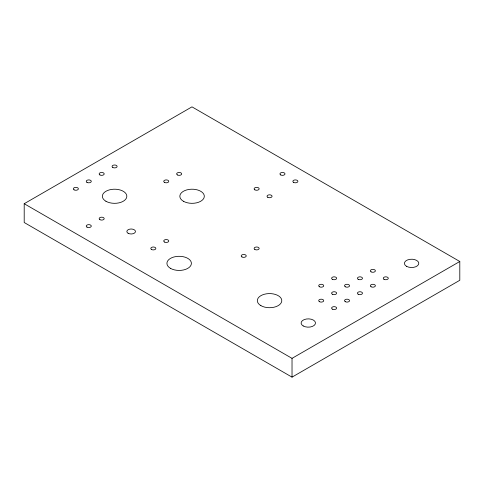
<?xml version="1.0" encoding="UTF-8"?>
<svg xmlns="http://www.w3.org/2000/svg" width="484" height="484" viewBox="0 0 484 484"><rect width="100%" height="100%" fill="white"/><g stroke="black" fill="none" stroke-linecap="round" stroke-linejoin="round"><path stroke-width="0.73" d="M24.2 203.722L191.973 106.861L459.8 261.487L459.8 280.278L292.027 377.139L24.2 222.513L24.2 203.722L292.027 358.354L459.8 261.487M292.027 358.354L292.027 377.139M303.214 325.95A7.187 4.15 0 0 0 315.241 324.086A7.187 4.15 0 0 0 306.433 319.004A7.187 4.15 0 0 0 303.214 325.95M406.518 266.303A7.187 4.15 0 0 0 418.551 264.445A7.187 4.15 0 0 0 409.742 259.357A7.187 4.15 0 0 0 406.518 266.303M384 279.304A2.517 1.452 0 0 0 388.204 278.657A2.517 1.452 0 0 0 385.125 276.878A2.517 1.452 0 0 0 384 279.304M164.469 182.383A2.517 1.452 0 0 0 168.68 181.736A2.517 1.452 0 0 0 165.595 179.957A2.517 1.452 0 0 0 164.469 182.383M177.38 174.93A2.517 1.452 0 0 0 181.591 174.276A2.517 1.452 0 0 0 178.511 172.498A2.517 1.452 0 0 0 177.38 174.93M280.69 174.93A2.517 1.452 0 0 0 284.901 174.276A2.517 1.452 0 0 0 281.815 172.498A2.517 1.452 0 0 0 280.69 174.93M293.6 182.383A2.517 1.452 0 0 0 297.811 181.736A2.517 1.452 0 0 0 294.732 179.957A2.517 1.452 0 0 0 293.6 182.383M74.076 189.843A2.517 1.452 0 0 0 78.287 189.19A2.517 1.452 0 0 0 75.201 187.411A2.517 1.452 0 0 0 74.076 189.843M112.814 167.476A2.517 1.452 0 0 0 117.025 166.823A2.517 1.452 0 0 0 113.946 165.044A2.517 1.452 0 0 0 112.814 167.476M99.904 174.93A2.517 1.452 0 0 0 104.108 174.276A2.517 1.452 0 0 0 101.029 172.498A2.517 1.452 0 0 0 99.904 174.93M345.255 286.764A2.517 1.452 0 0 0 349.466 286.111A2.517 1.452 0 0 0 346.387 284.332A2.517 1.452 0 0 0 345.255 286.764M358.172 294.218A2.517 1.452 0 0 0 362.383 293.564A2.517 1.452 0 0 0 359.297 291.785A2.517 1.452 0 0 0 358.172 294.218M332.345 294.218A2.517 1.452 0 0 0 336.555 293.564A2.517 1.452 0 0 0 333.47 291.785A2.517 1.452 0 0 0 332.345 294.218M371.083 271.851A2.517 1.452 0 0 0 375.294 271.197A2.517 1.452 0 0 0 372.214 269.419A2.517 1.452 0 0 0 371.083 271.851M128.097 233.252A4.314 2.493 0 0 0 135.314 232.138A4.314 2.493 0 0 0 130.033 229.083A4.314 2.493 0 0 0 128.097 233.252M86.987 182.383A2.517 1.452 0 0 0 91.198 181.736A2.517 1.452 0 0 0 88.118 179.957A2.517 1.452 0 0 0 86.987 182.383M86.987 227.117A2.517 1.452 0 0 0 91.198 226.47A2.517 1.452 0 0 0 88.118 224.685A2.517 1.452 0 0 0 86.987 227.117M267.779 197.297A2.517 1.452 0 0 0 271.984 196.643A2.517 1.452 0 0 0 268.904 194.864A2.517 1.452 0 0 0 267.779 197.297M345.255 301.671A2.517 1.452 0 0 0 349.466 301.024A2.517 1.452 0 0 0 346.387 299.245A2.517 1.452 0 0 0 345.255 301.671M319.428 286.764A2.517 1.452 0 0 0 323.639 286.111A2.517 1.452 0 0 0 320.559 284.332A2.517 1.452 0 0 0 319.428 286.764M332.345 279.304A2.517 1.452 0 0 0 336.555 278.657A2.517 1.452 0 0 0 333.47 276.878A2.517 1.452 0 0 0 332.345 279.304M319.428 301.671A2.517 1.452 0 0 0 323.639 301.024A2.517 1.452 0 0 0 320.559 299.245A2.517 1.452 0 0 0 319.428 301.671M332.345 309.131A2.517 1.452 0 0 0 336.555 308.477A2.517 1.452 0 0 0 333.47 306.699A2.517 1.452 0 0 0 332.345 309.131M358.172 279.304A2.517 1.452 0 0 0 362.383 278.657A2.517 1.452 0 0 0 359.297 276.878A2.517 1.452 0 0 0 358.172 279.304M371.083 286.764A2.517 1.452 0 0 0 375.294 286.111A2.517 1.452 0 0 0 372.214 284.332A2.517 1.452 0 0 0 371.083 286.764M241.952 256.937A2.517 1.452 0 0 0 246.156 256.29A2.517 1.452 0 0 0 243.077 254.511A2.517 1.452 0 0 0 241.952 256.937M254.862 249.484A2.517 1.452 0 0 0 259.073 248.83A2.517 1.452 0 0 0 255.994 247.052A2.517 1.452 0 0 0 254.862 249.484M254.862 189.843A2.517 1.452 0 0 0 259.073 189.19A2.517 1.452 0 0 0 255.994 187.411A2.517 1.452 0 0 0 254.862 189.843M151.553 249.484A2.517 1.452 0 0 0 155.763 248.83A2.517 1.452 0 0 0 152.684 247.052A2.517 1.452 0 0 0 151.553 249.484M164.469 242.03A2.517 1.452 0 0 0 168.68 241.377A2.517 1.452 0 0 0 165.595 239.598A2.517 1.452 0 0 0 164.469 242.03M99.904 219.663A2.517 1.452 0 0 0 104.108 219.01A2.517 1.452 0 0 0 101.029 217.231A2.517 1.452 0 0 0 99.904 219.663M260.9 305.64A12.239 7.066 0 0 0 281.373 302.476A12.239 7.066 0 0 0 266.388 293.824A12.239 7.066 0 0 0 260.9 305.64M183.424 201.265A12.239 7.066 0 0 0 203.897 198.095A12.239 7.066 0 0 0 188.905 189.444A12.239 7.066 0 0 0 183.424 201.265M170.507 268.366A12.239 7.066 0 0 0 190.98 265.196A12.239 7.066 0 0 0 175.994 256.544A12.239 7.066 0 0 0 170.507 268.366M105.942 201.265A12.239 7.066 0 0 0 126.415 198.095A12.239 7.066 0 0 0 111.429 189.444A12.239 7.066 0 0 0 105.942 201.265"/></g></svg>
